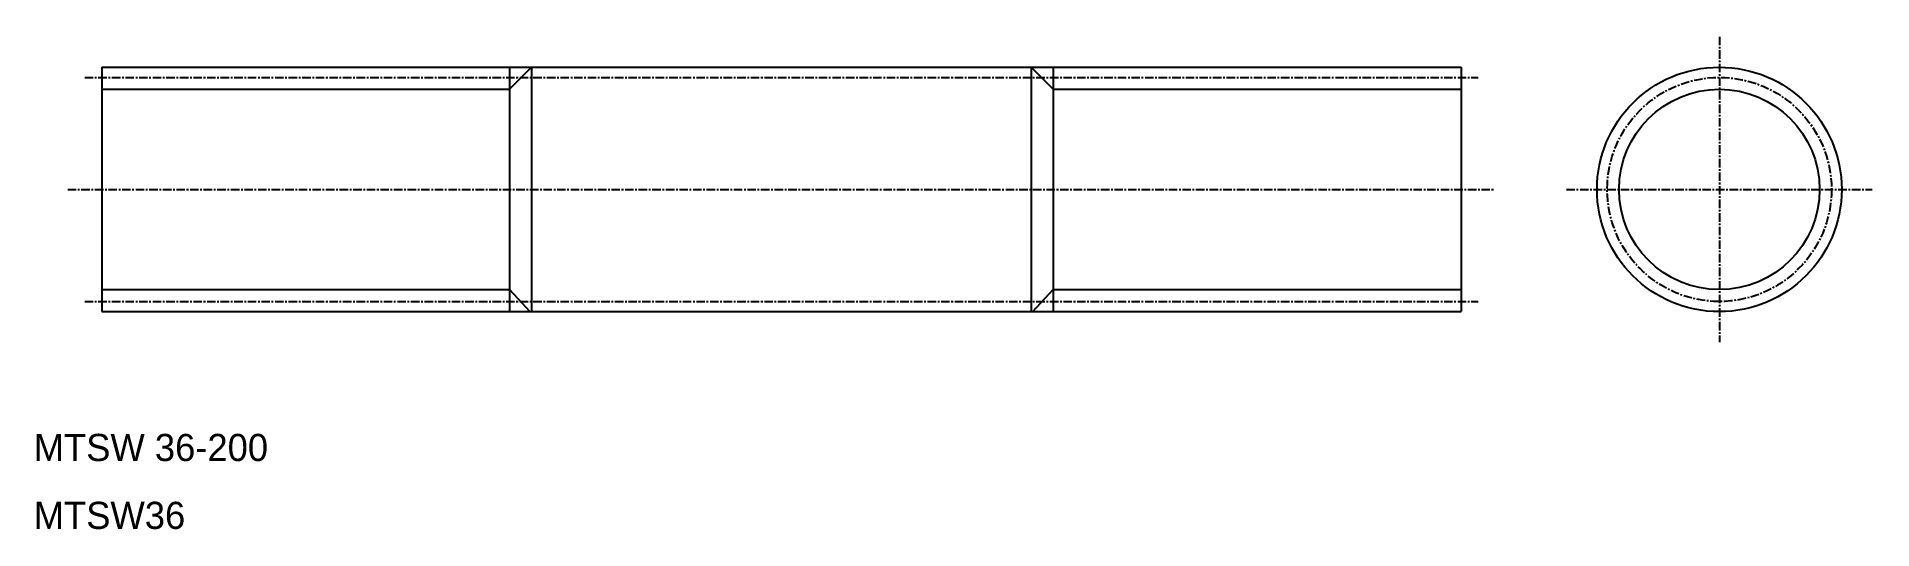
# Model space of a CAD drawing. Extents: x 10 to 280, y 10 to 82.
import ezdxf

# ---------------------------------------------------------------- set-up
doc = ezdxf.new("R2010")
doc.units = 0
doc.linetypes.add('CENTER', pattern=[2, 1.25, -0.25, 0.25, -0.25])
doc.layers.get('0').update_dxf_attribs({"linetype": 'CONTINUOUS'})
doc.layers.add('CENTER', color=1, linetype='CENTER')

msp = doc.modelspace()

# ---------------------------------------------------------------- linework, layer by layer
at = {"color": 7, "linetype": 'CONTINUOUS'}
for p, q in [((20, 78), (220, 78)), ((20, 78), (20, 42)), ((83.25, 78), (83.25, 42)), ((156.75, 78), (156.75, 42)), ((220, 78), (220, 42)), ((20, 69), (20, 69)), ((20, 60), (20, 60)), ((20, 42), (220, 42))]:
    msp.add_line(p, q, dxfattribs=at)
at = {"color": 3, "linetype": 'CONTINUOUS'}
for p, q in [((80, 74.75), (83.25, 78)), ((80, 78), (80, 42)), ((156.75, 78), (160, 74.75)), ((160, 78), (160, 42)), ((20, 74.75), (80, 74.75)), ((160, 74.75), (220, 74.75)), ((20, 45.25), (80, 45.25)), ((80, 45.25), (83, 42)), ((157, 42), (160, 45.25)), ((160, 45.25), (220, 45.25))]:
    msp.add_line(p, q, dxfattribs=at)
at = {"color": 7, "linetype": 'CONTINUOUS'}
msp.add_circle((258, 60), 18, dxfattribs=at)
at = {"color": 3, "linetype": 'CONTINUOUS'}
msp.add_circle((258, 60), 14.75, dxfattribs=at)
at = {"layer": 'CENTER', "color": 1, "linetype": 'CENTER'}
for p, q in [((258, 82.5), (258, 37.5)), ((17.5, 76.5), (222.5, 76.5)), ((15, 60), (225, 60)), ((235.5, 60), (280.5, 60)), ((17.5, 43.5), (222.5, 43.5))]:
    msp.add_line(p, q, dxfattribs=at)
msp.add_circle((258, 60), 16.5, dxfattribs=at)

# ---------------------------------------------------------------- texts
at = {"color": 7, "linetype": 'CONTINUOUS'}
for s, p in [('MTSW 36-200', (10, 20)), ('MTSW36', (10, 10))]:
    msp.add_text(s, height=4, dxfattribs=at).set_placement(p)

doc.saveas('drawing.dxf')
